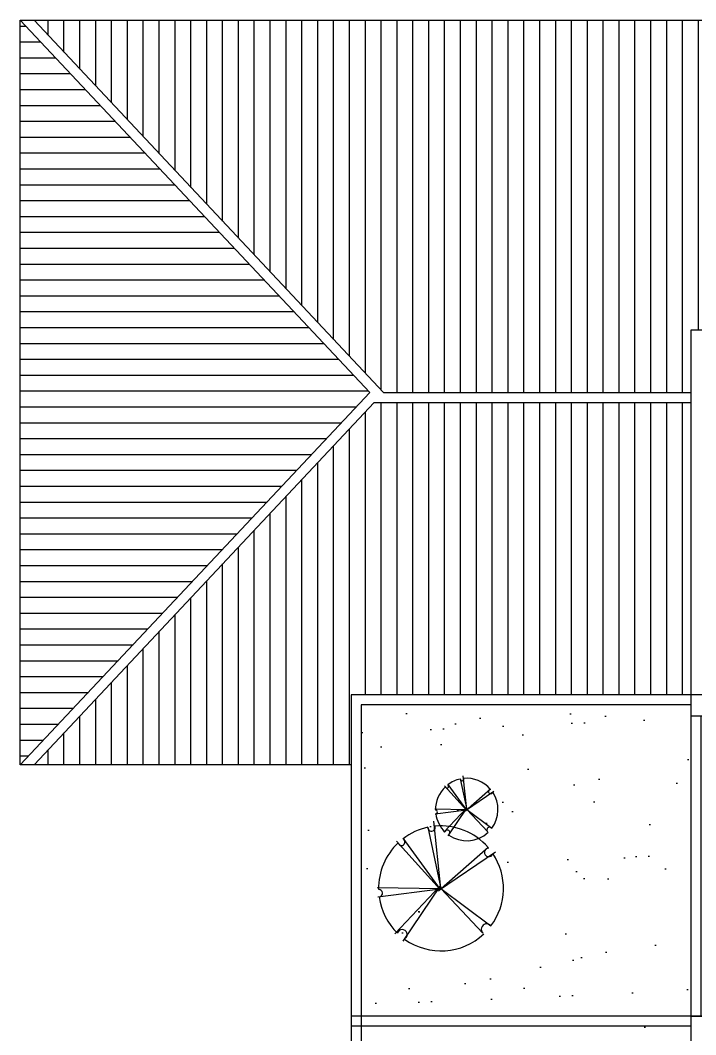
# Model space of a CAD drawing. Extents: x 7.8 to 61.3, y 1.2 to 65.7.
# Drawn here: x 20.56 to 27.32, y 54.92 to 65.07 of the extents above; entities that cross this region are included whole.
import ezdxf

# ---------------------------------------------------------------- set-up
doc = ezdxf.new("R2010")
doc.units = 0
doc.header["$MEASUREMENT"] = 0
for name, color, linetype in [('ARV', 3, 'CONTINUOUS'), ('BLOCO', 5, 'CONTINUOUS'), ('HACHURA', 1, 'CONTINUOUS'), ('JARDIM', 3, 'CONTINUOUS'), ('PAREDE', 7, 'CONTINUOUS')]:
    doc.layers.add(name, color=color, linetype=linetype)
pattern_1 = [(90, (-113.78112, -91.99248), (-0.15875, 3e-17), [])]

# ---------------------------------------------------------------- blocks, each defined once
blk = doc.blocks.new('J3')
at = {"layer": 'BLOCO'}
for p, q in [((3, 0.25), (0, 0.25)), ((0, 0.25), (0, 0)), ((3, 0), (3, 0.25)), ((3, 0.15), (0, 0.15)), ((0, 0.1), (3, 0.1)), ((0, 0), (3, 0))]:
    blk.add_line(p, q, dxfattribs=at)
blk = doc.blocks.new('A_03')
at = {"layer": 'ARV'}
for p, q in [((-0.032, 0.054), (-0.102, 0.726)), ((-0.164, 0.667), (-0.032, 0.054)), ((-0.04, 0.044), (-0.476, 0.526)), ((-0.413, 0.556), (-0.04, 0.044)), ((-0.057, 0.029), (0.441, 0.467)), ((0.512, 0.415), (-0.057, 0.029)), ((-0.04, 0.051), (-0.672, 0.059)), ((-0.663, -0.03), (-0.04, 0.051)), ((-0.494, -0.401), (-0.04, 0.081)), ((-0.04, 0.081), (-0.413, -0.475)), ((-0.032, 0.054), (0.468, -0.32)), ((0.388, -0.394), (-0.032, 0.054))]:
    blk.add_line(p, q, dxfattribs=at)
for centre, radius, start, end in [((-0.032, 0.054), 0.625, 102.158, 127.2526), ((-0.127, 0.664), 0.037, 175.6543, 19.6938), ((-0.032, 0.054), 0.625, 41.0541, 95.5311), ((-0.032, 0.054), 0.625, 133.2426, 180.9743), ((-0.427, 0.516), 0.0334, 201.2821, 48.2736), ((0.446, 0.414), 0.0427, 89.2094, 344.6286), ((-0.032, 0.054), 0.625, 323.2022, 33.8211), ((-0.655, 0.006), 0.0378, 285.6846, 88.001), ((-0.032, 0.054), 0.625, 187.876, 225.8833), ((0.426, -0.355), 0.0546, 40.7148, 224.88), ((-0.419, -0.408), 0.0497, 310.6567, 163.4448), ((-0.032, 0.054), 0.625, 234.6715, 313.133)]:
    blk.add_arc(centre, radius, start, end, dxfattribs=at)

msp = doc.modelspace()

# ---------------------------------------------------------------- hatches: boundary and pattern name
at = {"layer": 'HACHURA', "ltscale": 0.015}
h = msp.add_hatch(dxfattribs=at)
h.set_pattern_fill('ANSI31', color=256, scale=0.05, angle=135, style=0)
h.set_pattern_definition([(180, (-113.78112, -91.99248), (-3e-17, -0.15875), [])])
h.paths.add_polyline_path([(20.561, 65.069), (20.561, 57.619), (24.059, 61.344)])
h = msp.add_hatch(dxfattribs=at)
h.set_pattern_fill('ANSI31', color=256, scale=0.05, angle=45, style=0)
h.set_pattern_definition(pattern_1)
h.paths.add_polyline_path([(20.698, 65.069), (24.196, 61.344), (27.271, 61.344), (27.271, 61.969), (27.971, 61.969), (27.971, 65.069)])
h = msp.add_hatch(dxfattribs=at)
h.set_pattern_fill('ANSI31', color=256, scale=0.05, angle=45, style=0)
h.set_pattern_definition(pattern_1)
h.paths.add_polyline_path([(20.698, 57.619), (23.871, 57.619), (23.871, 58.319), (27.271, 58.319), (27.271, 61.244), (24.102, 61.244)])
at = {"layer": 'JARDIM', "ltscale": 0.015}
h = msp.add_hatch(dxfattribs=at)
h.set_pattern_fill('AR-SAND', color=256, scale=0.02, angle=45, style=0)
h.set_pattern_definition([(82.5, (-113.7811, -91.9925), (-0.7147627, 0.669507), [0, -0.77216, 0, -0.8636, 0, -0.8255]), (52.5, (-113.7811, -91.9925), (-0.378022, 1.649466), [0, -0.41656, 0, -0.69596, 0, -0.2667]), (12.5, (-114.22295, -92.4343), (1.1165997, 1.1206646), [0, -0.254, 0, -0.9144, 0, -1.1938]), (2.5, (-114.223, -92.4343), (0.764562, 1.395102), [0, -0.127, 0, -0.59944, 0, -0.6858])])
h.paths.add_polyline_path([(27.271, 55.105), (27.271, 58.105), (27.271, 58.219), (23.971, 58.219), (23.971, 55.105)])
h.paths.add_polyline_path([(24.145, 56.373, -0.795547), (24.166, 56.302), (24.731, 56.376), (24.735, 56.381), (24.145, 56.388, 0.005882)], flags=16)
h.paths.add_polyline_path([(25.271, 56.009, 0.003027), (25.27, 56.01), (25.251, 56.024, 0.807593), (25.188, 55.938), (25.198, 55.928, -0.358785), (24.404, 55.877), (24.749, 56.389), (24.364, 56.814, -0.249412), (24.343, 56.837), (24.749, 56.389), (24.75, 56.391), (24.392, 56.881, -0.109808), (24.638, 56.995, -0.010377), (24.638, 56.996), (24.643, 56.976, 0.614169), (24.709, 56.978), (24.706, 57.005, -0.244077), (25.242, 56.794), (24.772, 56.382), (24.776, 56.379), (25.287, 56.725, 0.038636), (25.289, 56.732, -0.318335)], flags=16)
h.paths.add_polyline_path([(24.861, 56.94), (24.846, 56.919, 0.00023), (24.847, 56.919, 0.277622)], flags=0)
h.paths.add_polyline_path([(24.719, 57.131), (24.713, 57.13, 0.08723), (24.72, 57.129, -0.001072)], flags=16)
h.paths.add_polyline_path([(27.271, 55.005), (23.971, 55.005), (23.971, 51.519), (27.271, 51.519)])
h.paths.add_polyline_path([(24.522, 52.647), (24.502, 52.618, 0.00023), (24.502, 52.617, 0.277622)], flags=16)
h.paths.add_polyline_path([(24.552, 53.81), (24.537, 53.788, 0.00023), (24.538, 53.788, 0.277622)], flags=16)
h.paths.add_polyline_path([(24.41, 54), (24.404, 53.999, 0.08723), (24.411, 53.999, -0.001072)], flags=16)
h.paths.add_polyline_path([(24.72, 54.042), (24.719, 54.057), (24.717, 54.056)], flags=0)
h.paths.add_polyline_path([(24.432, 53.305, -0.795547), (24.452, 53.234), (25.018, 53.308), (25.022, 53.312), (24.432, 53.319, 0.005882)], flags=16)
h.paths.add_polyline_path([(24.32, 52.975), (24.733, 52.97), (24.741, 52.978), (24.474, 53.273, -0.249412), (24.459, 53.29), (24.458, 53.291, 0.205008)], flags=16)
h.paths.add_polyline_path([(24.97, 53.854, 0.003027), (24.97, 53.855), (24.961, 53.862, 0.807593), (24.929, 53.819), (24.93, 53.818, -0.015246), (24.929, 53.819), (24.723, 54.039), (24.708, 54.029), (24.716, 54.037), (24.713, 54.04), (24.408, 54.044, -0.205592), (24.506, 54.27, 0.020722), (24.507, 54.268), (24.517, 54.257, 1.013557), (24.528, 54.288, -0.112661), (24.654, 54.347, 1.209451), (24.69, 54.353, -0.247078), (24.959, 54.243, 1.028456), (24.96, 54.2), (24.979, 54.213, 0.038636), (24.98, 54.216, -0.318335)], flags=16)

# ---------------------------------------------------------------- linework, layer by layer
at = {"layer": 'PAREDE', "ltscale": 0.015}
for p, q in [((20.561, 65.069), (27.971, 65.069)), ((20.561, 57.619), (20.561, 65.069)), ((20.561, 65.069), (24.059, 61.344)), ((20.698, 65.069), (24.196, 61.344)), ((24.059, 61.344), (20.561, 57.619)), ((24.196, 61.344), (27.271, 61.344)), ((24.102, 61.244), (20.698, 57.619)), ((24.102, 61.244), (27.271, 61.244)), ((27.271, 58.319), (23.871, 58.319)), ((23.871, 58.319), (23.871, 51.419)), ((23.971, 58.219), (23.971, 51.519)), ((27.271, 58.219), (23.971, 58.219)), ((27.521, 58.105), (27.271, 58.105)), ((23.871, 57.619), (20.561, 57.619)), ((27.271, 55.105), (23.871, 55.105)), ((27.521, 55.105), (27.271, 55.105)), ((27.271, 55.005), (23.871, 55.005))]:
    msp.add_line(p, q, dxfattribs=at)
at = {"layer": 'PAREDE'}
for p, q in [((27.271, 61.969), (27.271, 58.105)), ((30.28, 61.969), (27.271, 61.969)), ((27.777, 58.319), (27.271, 58.319)), ((27.271, 55.105), (27.271, 51.419))]:
    msp.add_line(p, q, dxfattribs=at)

# ---------------------------------------------------------------- block references
at = {"layer": 'HACHURA', "ltscale": 0.015, "rotation": 89.99999999999403}
msp.add_blockref('J3', (27.521, 55.105), dxfattribs=at)
at = {"layer": 'PAREDE', "ltscale": 0.015, "xscale": 0.5, "yscale": 0.5, "zscale": 0.5}
msp.add_blockref('A_03', (25.045, 57.145), dxfattribs=at)
at = {"layer": 'PAREDE', "ltscale": 0.015}
msp.add_blockref('A_03', (24.803, 56.329), dxfattribs=at)

doc.saveas('drawing.dxf')
